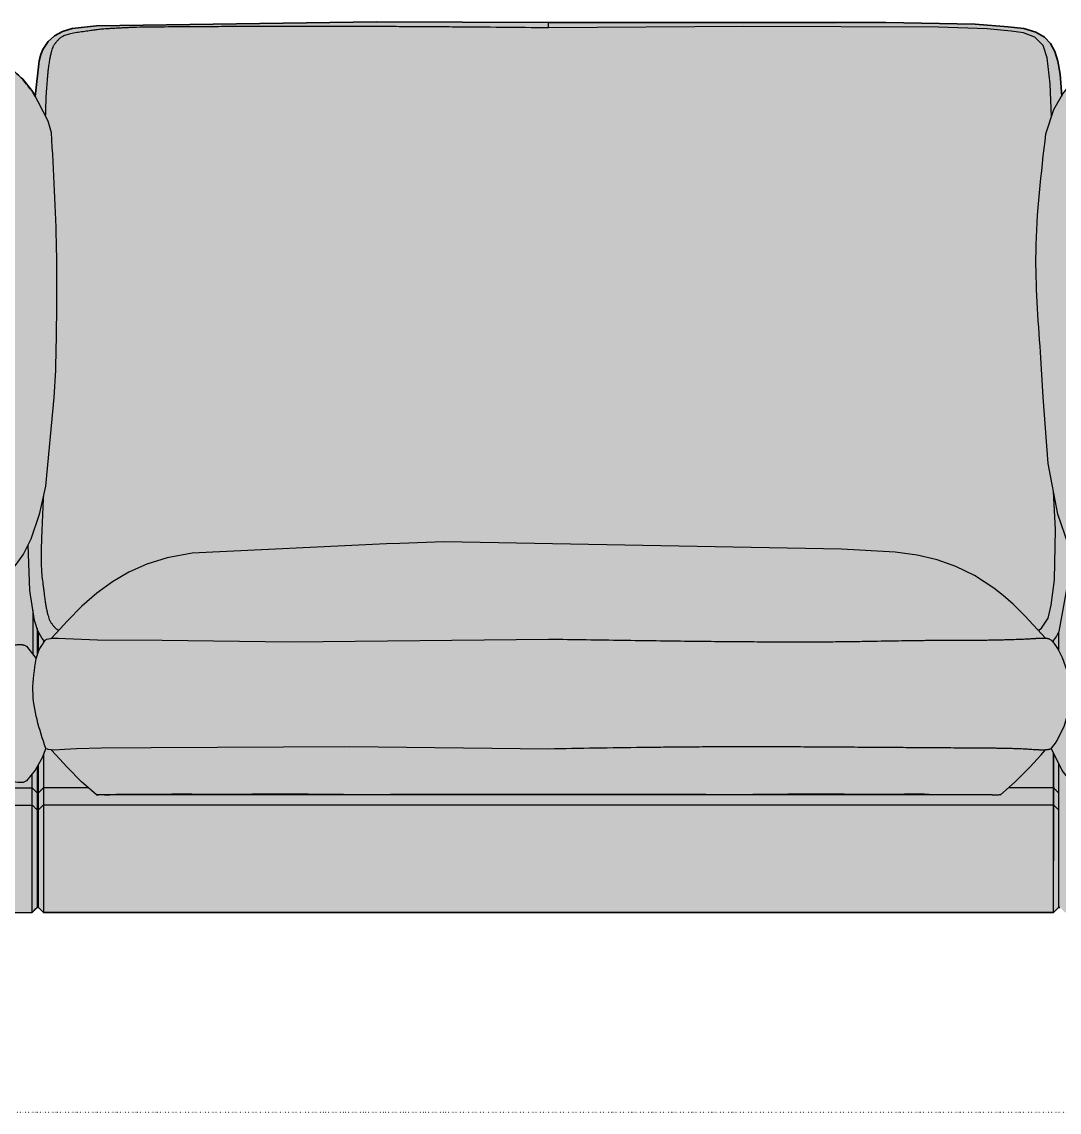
# Model space of a CAD drawing. Header units: millimetres. Extents: x 0 to 5386, y -1444 to 780.
# Drawn here: x 950 to 1692, y 0 to 780 of the extents above; entities that cross this region are included whole.
import ezdxf

# ---------------------------------------------------------------- set-up
doc = ezdxf.new("R2010")
doc.units = ezdxf.units.MM
doc.linetypes.add('Dots', pattern=[1, 0, -1])
doc.layers.add('Blocks', color=7, linetype='Continuous')
doc.layers.add('Blocks$Fill', color=7, linetype='Continuous', true_color=0xffffff)
for name, color, linetype, lineweight, true_color in [('Blocks$Inner', 7, 'Continuous', 25, 0x007f00), ('Blocks$Outline', 7, 'Continuous', 35, 0xff3f3f), ('Groud', 7, 'Dots', 25, 0x243775)]:
    doc.layers.add(name, color=color, linetype=linetype, lineweight=lineweight, true_color=true_color)

# ---------------------------------------------------------------- blocks, each defined once
blk = doc.blocks.new('Lune Sofa Front')
at = {"layer": 'Blocks$Fill', "extrusion": (0, 0, -1)}
blk.add_hatch(color=256, dxfattribs=at).paths.add_polyline_path([(2472.44, 242.96), (2474.49, 323.59), (2482.83, 529.41), (2482.87, 546.87), (2482.46, 566.39), (2482.5, 568.78), (2469.39, 591.73), (2464.68, 595.6), (2453.58, 616.06), (2436.8, 645.3), (2421.43, 666.19), (2399.29, 685.49), (2371.57, 700.91), (2357.99, 704.99), (2345.41, 726.23), (2326.04, 746.04), (2303.32, 760.2), (2276.14, 769.3), (2248.98, 771.48), (2215.56, 769.07), (2137.23, 766.85), (2063.62, 770.92), (1783.72, 772.46), (1758.32, 767.55), (1721.05, 753.16), (1710.99, 746.16), (1702.75, 738.42), (1695.59, 729.48), (1693.91, 726.25), (1691.05, 751.57), (1689.77, 756.1), (1688.32, 759.69), (1684.64, 765.39), (1680, 769.6), (1674.35, 772.63), (1667.31, 774.68), (1650.04, 776.58), (1449.82, 779.53), (1021.74, 777.96), (997.96, 776.04), (986.81, 774.79), (978.27, 772.24), (972.14, 768.55), (967.79, 763.98), (964.64, 758.38), (962.47, 751.49), (960.9, 742.22), (959.81, 726.47), (958.96, 727.97), (951.7, 737.43), (943.53, 745.35), (924.37, 757.52), (899.34, 766.5), (895.22, 767.55), (856.63, 774.18), (804.68, 777.66), (724.69, 777.87), (612.1, 772.51), (443.17, 768.65), (409.2, 771.33), (372.05, 768.1), (346.66, 758.42), (323.12, 742.36), (305.35, 722.45), (296.09, 705.46), (275.57, 697.94), (248.62, 681.39), (226.15, 658.99), (210.48, 634.77), (192.13, 601.76), (188.52, 595.04), (182.12, 590.11), (171.08, 561.32), (170.9, 555.42), (170.64, 543.39), (170.71, 530.12), (172.21, 461.16), (180.28, 295.19), (181.1, 242.96), (181.1, 240.25), (181.07, 224.32), (181.04, 224.31), (181.02, 224.3), (181, 224.29), (180.98, 224.28), (180.97, 224.27), (180.96, 224.26), (180.95, 224.26), (180.94, 224.25), (180.93, 224.25), (180.93, 224.24), (180.92, 224.24), (180.91, 224.23), (180.91, 224.22), (180.9, 224.22), (180.9, 224.21), (180.89, 224.21), (180.89, 224.21), (180.89, 224.2), (180.89, 224.2), (180.88, 224.2), (180.88, 224.19), (180.88, 224.19), (180.88, 224.19), (180.88, 224.19), (180.87, 224.18), (180.87, 224.18), (180.87, 224.18), (180.87, 224.17), (180.87, 224.17), (180.87, 224.17), (180.87, 224.17), (180.86, 224.16), (180.86, 224.16), (180.86, 224.16), (180.86, 224.16), (180.86, 224.15), (180.86, 224.15), (180.86, 224.15), (180.86, 224.14), (180.86, 224.14), (180.86, 224.14), (180.86, 224.14), (180.86, 224.13), (180.86, 224.13), (180.86, 224.13), (180.86, 224.13), (180.86, 224.12), (180.86, 224.12), (180.86, 224.12), (180.86, 224.11), (180.86, 224.11), (180.86, 224.11), (180.86, 224.11), (180.86, 224.1), (180.86, 224.1), (180.86, 224.1), (180.86, 224.09), (180.87, 224.09), (180.87, 224.09), (180.87, 224.09), (180.87, 224.08), (180.87, 224.08), (180.87, 224.08), (180.87, 224.08), (180.88, 224.07), (180.88, 224.07), (180.88, 224.07), (180.88, 224.06), (180.88, 224.06), (180.88, 224.06), (180.89, 224.06), (180.89, 224.05), (180.89, 224.05), (180.89, 224.05), (180.9, 224.04), (180.9, 224.04), (180.91, 224.03), (180.92, 224.03), (180.92, 224.02), (180.93, 224.02), (180.94, 224.01), (180.94, 224), (180.95, 224), (180.96, 223.99), (180.97, 223.99), (180.98, 223.98), (181, 223.97), (190.62, 201.3), (205.61, 182.4), (225.98, 166.6), (252.32, 153.72), (285.09, 144.21), (298.11, 141.82), (311.09, 140.08), (315.77, 139.84), (324.54, 139.71), (342, 139.71), (342, 134), (356.12, 134), (358.9, 2.99), (361.9, 0), (361.9, 0), (361.9, 0), (361.9, 0), (361.9, 0), (361.9, 0), (361.91, 0), (361.94, 0), (362.06, 0), (362.57, 0), (385.34, 0), (385.34, 0), (388.34, 2.99), (391.12, 134), (405.23, 134), (405.23, 140.16), (957.59, 142.87), (961.09, 146.37), (962.09, 146.37), (965.59, 142.87), (1687.95, 142.87), (1691.45, 146.37), (1692.45, 146.37), (1695.95, 142.87), (2248.31, 140.17), (2248.31, 134), (2262.43, 134), (2265.2, 2.99), (2265.2, 2.99), (2268.2, 0), (2268.2, 0), (2268.2, 0), (2268.2, 0), (2268.21, 0), (2268.21, 0), (2268.22, 0), (2268.25, 0), (2268.4, 0), (2269.04, 0), (2291.65, 0), (2291.65, 0), (2294.65, 2.99), (2297.42, 134), (2311.54, 134), (2311.54, 139.71), (2337.77, 139.84), (2342.69, 140.1), (2354.28, 141.64), (2365.1, 143.53), (2385.31, 148.4), (2420.23, 162.37), (2445.49, 180.09), (2462.31, 200.29), (2472.12, 222.39), (2472.67, 224.08), (2472.67, 224.08), (2472.68, 224.09), (2472.68, 224.09), (2472.68, 224.09), (2472.68, 224.09), (2472.68, 224.1), (2472.68, 224.1), (2472.68, 224.1), (2472.68, 224.1), (2472.68, 224.1), (2472.68, 224.1), (2472.68, 224.11), (2472.68, 224.11), (2472.68, 224.11), (2472.68, 224.11), (2472.68, 224.11), (2472.68, 224.12), (2472.68, 224.12), (2472.68, 224.12), (2472.68, 224.12), (2472.68, 224.12), (2472.68, 224.13), (2472.68, 224.13), (2472.68, 224.13), (2472.68, 224.13), (2472.68, 224.13), (2472.68, 224.14), (2472.68, 224.14), (2472.68, 224.14), (2472.68, 224.14), (2472.68, 224.14), (2472.68, 224.14), (2472.68, 224.15), (2472.68, 224.15), (2472.68, 224.15), (2472.68, 224.15), (2472.68, 224.15), (2472.68, 224.16), (2472.68, 224.16), (2472.68, 224.16), (2472.68, 224.16), (2472.68, 224.16), (2472.68, 224.17), (2472.68, 224.17), (2472.67, 224.17), (2472.67, 224.18), (2472.67, 224.18), (2472.67, 224.18), (2472.67, 224.19), (2472.66, 224.19), (2472.66, 224.19), (2472.66, 224.2), (2472.66, 224.2), (2472.65, 224.21), (2472.65, 224.21), (2472.65, 224.21), (2472.64, 224.22), (2472.64, 224.22), (2472.63, 224.22), (2472.63, 224.23), (2472.63, 224.23), (2472.62, 224.24), (2472.62, 224.24), (2472.61, 224.25), (2472.6, 224.26), (2472.59, 224.26), (2472.57, 224.27), (2472.56, 224.28), (2472.55, 224.29), (2472.54, 224.29), (2472.52, 224.3), (2472.51, 224.31), (2472.48, 224.32), (2472.48, 224.32), (2472.48, 224.32)], flags=0)
at = {"layer": 'Blocks$Inner'}
for p, q in [((-970.28, 753.86), (-973.08, 762.52)), ((-969.53, 353.27), (-967.34, 362.51)), ((-1691.45, 216.15), (-1691.45, 228.37)), ((-1655.69, 231.85), (-1687.95, 231.85)), ((-962.09, 228.37), (-962.09, 216.15)), ((-965.59, 219.58), (-1687.95, 219.58)), ((-1687.95, 142.87), (-1691.45, 146.37)), ((-1687.95, 142.87), (-965.59, 142.87)), ((-962.09, 146.37), (-965.59, 142.87))]:
    blk.add_line(p, q, dxfattribs=at)
for points in [[(-2373.55, 606.7), (-2369.89, 666.68), (-2359.86, 701.83), (-2345.41, 726.23), (-2326.04, 746.04), (-2303.32, 760.2), (-2276.14, 769.3), (-2248.98, 771.48), (-2215.56, 769.07), (-2137.23, 766.85), (-2063.62, 770.92), (-1783.72, 772.46), (-1758.32, 767.55), (-1721.05, 753.16), (-1710.99, 746.16), (-1702.75, 738.42), (-1695.59, 729.48), (-1684.75, 708.71), (-1682.42, 700.43)], [(-1693.91, 726.25), (-1691.05, 751.57), (-1689.77, 756.1), (-1688.32, 759.69), (-1684.64, 765.39), (-1680, 769.6), (-1674.35, 772.63), (-1667.31, 774.68), (-1650.04, 776.58), (-1449.82, 779.53), (-1326.82, 778.99), (-1085.57, 779.09), (-1021.74, 777.96), (-997.96, 776.04), (-986.81, 774.79), (-978.27, 772.24), (-972.14, 768.55), (-967.79, 763.98), (-964.64, 758.38), (-962.47, 751.49), (-960.9, 742.22), (-959.81, 726.47)], [(-973.09, 762.53), (-978.9, 768.62), (-987.2, 771.74), (-995.83, 772.85), (-1013.16, 774.56), (-1047.96, 775.75), (-1187.35, 776.17), (-1326.77, 775.22)], [(-971.07, 699.44), (-965.31, 716.74), (-958.96, 727.97), (-951.7, 737.43), (-943.53, 745.35), (-924.37, 757.52), (-899.34, 766.5), (-895.22, 767.55), (-856.63, 774.18), (-804.68, 777.66), (-724.69, 777.87), (-612.1, 772.51), (-443.17, 768.65), (-409.2, 771.33), (-372.05, 768.1), (-346.66, 758.42), (-323.12, 742.36), (-305.35, 722.45), (-292.18, 698.29), (-284.34, 670.79), (-280.82, 637.51), (-279.99, 606.7)], [(-967.06, 711.49), (-968.06, 735.27), (-970.28, 753.85)], [(-902.8, 365.68), (-911.96, 368.59), (-926.43, 375.21), (-935.59, 381.43), (-943.39, 388.69), (-949.95, 396.98), (-955.15, 406.14), (-962.6, 427.49), (-969.44, 463.68), (-973.14, 511.15), (-974.94, 543.27)], [(-1679.33, 530.42), (-1680.41, 511.03), (-1686.51, 447.58), (-1691.01, 427.21), (-1696.82, 409.63), (-1702.19, 399.16), (-1708.36, 390.7), (-1715.79, 383.23), (-1724.33, 376.88), (-1744.26, 367.63), (-1750.97, 365.93)], [(-967.34, 362.53), (-964.97, 380.56), (-964.21, 416.63), (-965.68, 443.79)], [(-1687.11, 336.65), (-1688.89, 338.62), (-1691.86, 344.15), (-1694.2, 351.61), (-1697.73, 372.89), (-1698.89, 405.58)], [(-971.37, 338.89), (-985.93, 354.65), (-994.62, 363.19), (-1001.75, 369.44), (-1008.42, 374.67), (-1022.16, 383.61), (-1035.39, 390.07), (-1048.84, 394.8), (-1063.09, 398.16), (-1078.97, 400.38), (-1117.34, 402.49), (-1401.31, 407.79), (-1433.01, 406.64), (-1442.7, 406.24), (-1581.6, 399.69), (-1599.44, 396.33), (-1613.92, 391.84), (-1626.77, 386.16), (-1638.63, 379.26), (-1649.82, 371.11), (-1660.48, 361.78), (-1670.81, 351.31), (-1678.89, 342.48), (-1682.36, 338.75)], [(-954.86, 405.61), (-955.13, 380.39), (-961.86, 343.73), (-963.55, 340.34), (-966.47, 336.61)], [(-976.63, 344.48), (-974.32, 345.95), (-969.53, 353.27)], [(-1686.53, 337.38), (-1685.64, 338.19), (-1681.37, 338.91), (-1677.27, 338.87), (-1672.08, 338.56)], [(-1672.07, 338.56), (-1649.15, 337.72), (-1603.1, 337.37), (-1510.99, 336.3), (-1326.77, 338.24)], [(-966.35, 336.45), (-966, 336.06), (-965.74, 335.71), (-965.39, 335.24), (-964.33, 333.74), (-962.42, 330.76), (-959.39, 324.97), (-956.09, 315.75), (-954.24, 305.72), (-953.98, 295.42), (-955.32, 285.3), (-958.23, 275.61), (-963.12, 266.09), (-963.15, 266.03), (-963.29, 265.8), (-964.51, 263.88), (-967.24, 260.13)], [(-1700.09, 333.08), (-1693.99, 325.55), (-1693.15, 324.09)], [(-1686.3, 260.29), (-1688.91, 253.31), (-1693.93, 244.47), (-1700.09, 236.86), (-1702.37, 235.82), (-1706.17, 235.67), (-1717, 237.3), (-1728.74, 239.87)], [(-1326.77, 259.59), (-1468.85, 261.29), (-1610.93, 260.43), (-1646.44, 260.16), (-1664.19, 259.7), (-1672.94, 259.21), (-1680.29, 258.89), (-1684.58, 259.3), (-1686.19, 259.98)], [(-1009.47, 226.77), (-1649.99, 226.86), (-1660.65, 236.21), (-1670.98, 246.7), (-1678.97, 255.44), (-1682.36, 259.09)], [(-1054.66, 227.43), (-1003.62, 226.86), (-992.97, 236.19), (-982.63, 246.66), (-974.58, 255.45), (-971.3, 258.97)], [(-924.81, 239.87), (-936.54, 237.3), (-947.37, 235.67), (-951.18, 235.82), (-953.46, 236.86), (-959.55, 244.39), (-967.24, 260.13)], [(-1717.93, 231.92), (-1695.95, 231.85), (-1695.72, 231.62), (-1695.5, 231.39)], [(-1687.95, 231.85), (-1687.95, 219.58)], [(-965.59, 219.58), (-965.59, 231.85), (-997.93, 231.85)], [(-1695.95, 142.87), (-1925.79, 142.22), (-2040.69, 141.56), (-2098.11, 141.19), (-2155.37, 140.82), (-2212.25, 140.43), (-2311.54, 139.71), (-2315.29, 139.7), (-2329.01, 139.71), (-2337.77, 139.84), (-2342.69, 140.1), (-2354.28, 141.64), (-2365.1, 143.53), (-2385.31, 148.4), (-2420.23, 162.37), (-2445.49, 180.09), (-2462.31, 200.29), (-2472.12, 222.39), (-2472.67, 224.08)], [(-1692.45, 146.37), (-1691.45, 146.37)], [(-962.09, 146.37), (-961.09, 146.37)]]:
    blk.add_lwpolyline(points, dxfattribs=at)
for points, knots in [([(-1326.77, 775.22), (-1337.83, 775.33), (-1360.01, 775.54), (-1387.91, 775.77), (-1410.33, 775.92), (-1427.19, 776.02), (-1441.28, 776.09), (-1452.6, 776.14), (-1461.04, 776.16), (-1469.7, 776.19), (-1481.76, 776.22), (-1497.47, 776.23), (-1516.77, 776.23), (-1535.91, 776.19), (-1554.3, 776.11), (-1571.34, 776.01), (-1586.48, 775.92), (-1599.04, 775.83), (-1608.68, 775.75), (-1618.55, 775.62), (-1624.71, 775.46), (-1628.99, 775.27), (-1631.7, 775.11), (-1633.94, 774.98), (-1635.93, 774.87), (-1637.63, 774.78), (-1639.35, 774.7), (-1641.38, 774.59), (-1643.6, 774.45), (-1645.83, 774.26), (-1648.4, 774), (-1650.62, 773.7), (-1653, 773.37), (-1655, 773.08), (-1657.24, 772.79), (-1660.3, 772.37), (-1664.21, 771.81), (-1668.58, 771), (-1671.59, 770.18), (-1673.46, 769.41), (-1675.06, 768.57), (-1676.63, 767.41), (-1677.84, 766.15), (-1678.61, 765.23), (-1679.05, 764.7), (-1679.37, 764.29), (-1679.69, 763.89), (-1680.07, 763.38), (-1680.49, 762.76), (-1680.91, 762.02), (-1681.39, 760.99), (-1681.79, 759.83), (-1682.19, 758.4), (-1682.52, 757.12), (-1682.86, 755.74), (-1683.28, 753.86), (-1683.79, 751.26), (-1684.25, 748.13), (-1684.6, 745.17), (-1684.85, 742.64), (-1685.09, 739.99), (-1685.42, 736.48), (-1685.81, 731.74), (-1686.22, 724.66), (-1686.45, 717.72), (-1686.56, 713.11), (-1686.58, 712.2)], [40.8274346, 40.8274346, 40.8274346, 40.8274346, 40.8363632, 40.8452918, 40.849756, 40.8542203, 40.8586846, 40.8609168, 40.8631489, 40.865381, 40.8676132, 40.8720775, 40.8765418, 40.881006, 40.8854703, 40.8899346, 40.8943989, 40.8988632, 40.9033275, 40.9077918, 40.9167203, 40.9211846, 40.9256489, 40.9301132, 40.9323453, 40.9345775, 40.9368096, 40.9390418, 40.943506, 40.9479703, 40.9524346, 40.9613632, 40.9658275, 40.9702918, 40.974756, 40.9792203, 40.9881489, 40.9970775, 41.006006, 41.0104703, 41.0149346, 41.0238632, 41.0327918, 41.037256, 41.0394882, 41.0417203, 41.0439525, 41.0461846, 41.0506489, 41.0551132, 41.0595775, 41.068506, 41.0729703, 41.0774346, 41.0818989, 41.0863632, 41.0952918, 41.1042203, 41.1086846, 41.1131489, 41.1176132, 41.1220775, 41.131006, 41.1399346, 41.1488632, 41.1509584, 41.1509584, 41.1509584, 41.1509584]), ([(-1682.42, 700.43), (-1680.85, 672.67), (-1677.64, 616.04), (-1678.76, 559.33), (-1679.33, 530.42)], [18, 18, 18, 18, 101.39114, 188.093475, 188.093475, 188.093475, 188.093475]), ([(-974.94, 543.27), (-976.72, 567.18), (-980.6, 619.34), (-974.42, 671.3), (-971.07, 699.44)], [10, 10, 10, 10, 81.770609, 166.540405, 166.540405, 166.540405, 166.540405]), ([(-1687.95, 441.05), (-1688, 440.19), (-1688.16, 436.81), (-1688.44, 430.81), (-1688.91, 420.59), (-1689.3, 410.79), (-1689.53, 402.19), (-1689.6, 396.59), (-1689.54, 391.89), (-1689.32, 386.49), (-1688.82, 381.16), (-1688.21, 376.96), (-1687.81, 374.21), (-1687.61, 372.65), (-1687.48, 371.45), (-1687.35, 370.27), (-1687.18, 368.81), (-1686.98, 367.15), (-1686.74, 365.39), (-1686.42, 363.28), (-1686.08, 361.45), (-1685.73, 359.73), (-1685.44, 358.43), (-1685.17, 357.17), (-1684.82, 355.67), (-1684.39, 354.03), (-1683.87, 352.58), (-1683.33, 351.45), (-1682.7, 350.31), (-1681.72, 348.84), (-1680.36, 347.14), (-1678.81, 345.61), (-1677.71, 344.8), (-1677.13, 344.46)], [0.5074025, 0.5074025, 0.5074025, 0.5074025, 0.5089286, 0.5133929, 0.5178571, 0.5267857, 0.53125, 0.5357143, 0.5401786, 0.5446429, 0.5535714, 0.5625, 0.5669643, 0.5691964, 0.5714286, 0.5736607, 0.5758929, 0.5803571, 0.5848214, 0.5892857, 0.5982143, 0.6026786, 0.6071429, 0.6116071, 0.6160714, 0.625, 0.6339286, 0.6383929, 0.6428571, 0.6517857, 0.6607143, 0.6696429, 0.6785714, 0.6785714, 0.6785714, 0.6785714]), ([(-1695.34, 327.22), (-1695.34, 327.25), (-1695.34, 327.27), (-1695.34, 327.3), (-1695.34, 327.93), (-1695.35, 334.43), (-1695.35, 344.43), (-1695.36, 353.81), (-1695.37, 357.3), (-1695.37, 357.75), (-1695.37, 358.19), (-1695.37, 358.64)], [0.21026621, 0.21026621, 0.21026621, 0.21026621, 0.21041908, 0.21041908, 0.21041908, 0.21428571, 0.25, 0.27109378, 0.27109378, 0.27109378, 0.2737906, 0.2737906, 0.2737906, 0.2737906]), ([(-1692.45, 346.03), (-1692.45, 345.95), (-1692.45, 345.87), (-1692.45, 345.79), (-1692.45, 345.17), (-1692.45, 341.1), (-1692.45, 335.27), (-1692.45, 330.05), (-1692.45, 328.28), (-1692.45, 327.69), (-1692.45, 327.1), (-1692.45, 326.51)], [0.74576679, 0.74576679, 0.74576679, 0.74576679, 0.74624896, 0.74624896, 0.74624896, 0.75, 0.77083333, 0.78152869, 0.78152869, 0.78152869, 0.78511256, 0.78511256, 0.78511256, 0.78511256]), ([(-1691.45, 329.38), (-1691.45, 329.49), (-1691.45, 329.61), (-1691.45, 329.72), (-1691.45, 329.72), (-1691.45, 329.72), (-1691.45, 329.72), (-1691.45, 329.86), (-1691.45, 332.86), (-1691.45, 337.38), (-1691.45, 341.77), (-1691.45, 343.29), (-1691.45, 343.29), (-1691.45, 343.29), (-1691.45, 343.29), (-1691.45, 343.32), (-1691.45, 343.36), (-1691.45, 343.39)], [-394.417621, -394.417621, -394.417621, -394.417621, -394.078033, -394.078033, -394.078033, -394.077713, -394.077713, -394.077713, -393.651405, -384.852886, -380.226699, -380.226699, -380.226699, -380.226475, -380.226475, -380.226475, -380.120757, -380.120757, -380.120757, -380.120757]), ([(-962.09, 343.27), (-962.09, 341.76), (-962.09, 337.38), (-962.09, 332.91), (-962.09, 329.95), (-962.09, 329.85)], [380.248865, 380.248865, 380.248865, 380.248865, 384.852886, 393.651405, 393.937072, 393.937072, 393.937072, 393.937072]), ([(-1693.15, 324.09), (-1691.7, 329.28), (-1689.99, 332.18), (-1688.02, 335.55), (-1686.53, 337.38)], [93.958313, 93.958313, 93.958313, 93.958313, 98.813635, 107.043003, 107.043003, 107.043003, 107.043003]), ([(-1326.77, 338.24), (-1308.3, 337.97), (-1273.16, 337.42), (-1233.74, 336.88), (-1204.91, 336.57), (-1184.64, 336.41), (-1165.74, 336.31), (-1148.1, 336.26), (-1132.14, 336.29), (-1118, 336.42), (-1105.35, 336.59), (-1093.96, 336.79), (-1083.6, 336.98), (-1074.01, 337.14), (-1066.46, 337.26), (-1060.59, 337.32), (-1056.19, 337.36), (-1051.93, 337.38), (-1046.63, 337.4), (-1040.55, 337.42), (-1034.04, 337.44), (-1028.18, 337.45), (-1022.86, 337.47), (-1017.92, 337.51), (-1013.27, 337.56), (-1008.7, 337.65), (-1004.35, 337.74), (-999.17, 337.86), (-993.61, 338.01), (-989.11, 338.18), (-986.04, 338.31), (-983.92, 338.41), (-982.16, 338.51), (-980.86, 338.58), (-979.89, 338.64), (-979.18, 338.69), (-978.63, 338.73), (-978.23, 338.77), (-977.92, 338.79), (-977.66, 338.81), (-977.43, 338.82), (-977.23, 338.83), (-977.07, 338.84), (-976.9, 338.85), (-976.7, 338.85), (-976.45, 338.87), (-976.17, 338.88), (-975.82, 338.89), (-975.43, 338.9), (-975, 338.92), (-974.59, 338.93), (-974.26, 338.94), (-973.98, 338.94), (-973.81, 338.94), (-973.66, 338.94), (-973.55, 338.94), (-973.44, 338.94), (-973.32, 338.94), (-973.2, 338.94), (-973.04, 338.94), (-972.84, 338.93), (-972.6, 338.93), (-972.36, 338.92), (-972.12, 338.91), (-971.8, 338.9), (-971.39, 338.89), (-970.91, 338.86), (-970.43, 338.82), (-969.96, 338.76), (-969.51, 338.65), (-969.05, 338.5), (-968.4, 338.21), (-967.57, 337.69), (-966.81, 337.02), (-966.46, 336.6), (-966.35, 336.45)], [4, 4, 4, 4, 4.0104167, 4.0208333, 4.0260417, 4.03125, 4.0364583, 4.0416667, 4.046875, 4.0520833, 4.0572917, 4.0625, 4.0677083, 4.0729167, 4.078125, 4.0807292, 4.0833333, 4.0859375, 4.0885417, 4.09375, 4.0989583, 4.1041667, 4.109375, 4.1145833, 4.1197917, 4.125, 4.1302083, 4.1354167, 4.1458333, 4.15625, 4.1614583, 4.1666667, 4.171875, 4.1770833, 4.1822917, 4.1875, 4.1927083, 4.1979167, 4.2005208, 4.203125, 4.2057292, 4.2070312, 4.2083333, 4.2096354, 4.2109375, 4.2135417, 4.2161458, 4.21875, 4.2239583, 4.2291667, 4.234375, 4.2395833, 4.2421875, 4.2447917, 4.2460938, 4.2473958, 4.2486979, 4.25, 4.2513021, 4.2526042, 4.2552083, 4.2578125, 4.2604167, 4.2630208, 4.265625, 4.2708333, 4.2760417, 4.28125, 4.2864583, 4.2916667, 4.296875, 4.3020833, 4.3125, 4.3229167, 4.3290885, 4.3290885, 4.3290885, 4.3290885]), ([(-965.59, 335.51), (-965.59, 336.18), (-965.59, 336.86), (-965.59, 337.53), (-965.59, 337.6), (-965.59, 337.67), (-965.59, 337.74)], [0.226074157, 0.226074157, 0.226074157, 0.226074157, 0.230180573, 0.230180573, 0.230180573, 0.230595842, 0.230595842, 0.230595842, 0.230595842]), ([(-1725.4, 330.81), (-1724.44, 331.02), (-1722.72, 331.41), (-1719.66, 332.08), (-1716.57, 332.74), (-1714.06, 333.22), (-1712.25, 333.54), (-1710.91, 333.75), (-1709.7, 333.92), (-1708.39, 334.09), (-1707.13, 334.21), (-1706.1, 334.28), (-1705.29, 334.3), (-1704.64, 334.31), (-1704.03, 334.3), (-1703.53, 334.27), (-1703.08, 334.23), (-1702.53, 334.15), (-1701.84, 334.02), (-1700.98, 333.73), (-1700.38, 333.37), (-1700.13, 333.12), (-1700.09, 333.08)], [-0.42592698, -0.42592698, -0.42592698, -0.42592698, -0.42361213, -0.42129727, -0.41666756, -0.41203785, -0.40972299, -0.40740813, -0.40509328, -0.40277842, -0.39814871, -0.393519, -0.39120414, -0.38888928, -0.38657443, -0.38425957, -0.38194472, -0.37962986, -0.37500015, -0.37037044, -0.36574072, -0.36475618, -0.36475618, -0.36475618, -0.36475618]), ([(-1686.19, 259.98), (-1690.76, 273.72), (-1697.76, 294.82), (-1694.34, 316.53), (-1693.15, 324.09)], [28.699739, 28.699739, 28.699739, 28.699739, 71.228673, 93.958313, 93.958313, 93.958313, 93.958313]), ([(-967.24, 260.13), (-967.25, 260.12), (-967.31, 260.04), (-967.42, 259.93), (-967.6, 259.8), (-967.77, 259.7), (-967.97, 259.6), (-968.22, 259.49), (-968.59, 259.38), (-969.15, 259.24), (-969.92, 259.11), (-970.9, 258.99), (-972.06, 258.91), (-973.38, 258.88), (-974.61, 258.89), (-975.67, 258.93), (-976.78, 258.97), (-978.28, 259.05), (-980.2, 259.17), (-982.3, 259.32), (-984.29, 259.45), (-986.24, 259.56), (-988.17, 259.64), (-990.03, 259.72), (-991.67, 259.79), (-993.41, 259.85), (-995.1, 259.91), (-996.9, 259.95), (-998.85, 260), (-1001.06, 260.04), (-1003.59, 260.09), (-1006.05, 260.13), (-1008.25, 260.17), (-1010.07, 260.2), (-1011.86, 260.23), (-1013.98, 260.25), (-1016.41, 260.27), (-1019.37, 260.28), (-1023.99, 260.29), (-1030.5, 260.32), (-1040.72, 260.39), (-1050.62, 260.45), (-1063.45, 260.54), (-1078.87, 260.65), (-1096.22, 260.77), (-1114.91, 260.89), (-1134.35, 261.02), (-1153.95, 261.14), (-1169.88, 261.2), (-1182.12, 261.21), (-1190.9, 261.2), (-1199.47, 261.17), (-1210.94, 261.12), (-1225.22, 261.03), (-1242.3, 260.88), (-1264.99, 260.63), (-1293.21, 260.22), (-1315.61, 259.81), (-1326.77, 259.59)], [20.3290885, 20.3290885, 20.3290885, 20.3290885, 20.3301741, 20.3410437, 20.3464785, 20.3519133, 20.357348, 20.3627828, 20.3736524, 20.3845219, 20.3953915, 20.4062611, 20.4171306, 20.4280002, 20.4388698, 20.4443046, 20.4497393, 20.4606089, 20.4714785, 20.482348, 20.4932176, 20.5040872, 20.5149567, 20.5203915, 20.5258263, 20.5312611, 20.5366959, 20.5421306, 20.5475654, 20.5530002, 20.558435, 20.5638698, 20.5665872, 20.5693046, 20.5720219, 20.5747393, 20.5801741, 20.5856089, 20.5910437, 20.6019133, 20.607348, 20.6127828, 20.6182176, 20.6236524, 20.6290872, 20.6345219, 20.6399567, 20.6453915, 20.6508263, 20.6535437, 20.6562611, 20.6589785, 20.6616959, 20.6671306, 20.6725654, 20.6780002, 20.6888698, 20.6997393, 20.6997393, 20.6997393, 20.6997393]), ([(-1687.95, 255.87), (-1687.95, 255.7), (-1687.95, 255.53), (-1687.95, 255.37), (-1687.95, 252.57), (-1687.95, 244.33), (-1687.95, 236.65), (-1687.95, 231.85)], [0.94123438, 0.94123438, 0.94123438, 0.94123438, 0.94238343, 0.94238343, 0.94238343, 0.96153846, 1, 1, 1, 1]), ([(-965.58, 256.73), (-965.59, 163), (-965.59, 154.7), (-965.59, 231.85), (-965.59, 236.65), (-965.59, 244.33), (-965.59, 252.57), (-965.59, 255.35), (-965.59, 255.53), (-965.59, 255.7), (-965.59, 255.88), (-965.59, 256.16), (-965.59, 256.45), (-965.59, 256.74)], [-0.6181643, -0.6181643, -0.6181643, -0.6181643, 0, 0, 0, 0.0384615, 0.0575865, 0.0575865, 0.0575865, 0.0587817, 0.0587817, 0.0587817, 0.0607564, 0.0607564, 0.0607564, 0.0607564]), ([(-962.09, 249.58), (-962.09, 249.32), (-962.09, 249.07), (-962.09, 248.81), (-962.09, 248.71), (-962.09, 248.6), (-962.09, 248.5), (-962.09, 248.5), (-962.09, 248.49), (-962.09, 248.49), (-962.09, 248.21), (-962.09, 241.5), (-962.09, 234.73), (-962.09, 228.75), (-962.09, 228.37)], [479.514138, 479.514138, 479.514138, 479.514138, 480.413918, 480.413918, 480.413918, 480.78689, 480.78689, 480.78689, 480.790556, 480.790556, 480.790556, 481.780581, 504.583494, 506.11336, 506.11336, 506.11336, 506.11336]), ([(-1692.45, 247.03), (-1692.45, 246.43), (-1692.45, 240), (-1692.45, 233.8), (-1692.45, 228.37)], [0.9540907, 0.9540907, 0.9540907, 0.9540907, 0.95833333, 1, 1, 1, 1]), ([(-1691.45, 228.37), (-1691.45, 228.75), (-1691.45, 234.73), (-1691.45, 241.47), (-1691.45, 248.14), (-1691.45, 248.39), (-1691.45, 248.39), (-1691.45, 248.39), (-1691.45, 248.39), (-1691.45, 248.54), (-1691.45, 248.69), (-1691.45, 248.83)], [143.501854, 143.501854, 143.501854, 143.501854, 145.03172, 167.834633, 168.702723, 168.702723, 168.702723, 168.706395, 168.706395, 168.706395, 169.225479, 169.225479, 169.225479, 169.225479]), ([(-1649.99, 226.86), (-1649.99, 226.86), (-1649.99, 226.86), (-1649.97, 226.87), (-1649.87, 226.9), (-1649.62, 226.95), (-1649.17, 226.95), (-1648.59, 226.98), (-1647.92, 227.07), (-1647.15, 227.11), (-1646.35, 227.11), (-1645.66, 227.08), (-1644.81, 227.02), (-1643.5, 226.94), (-1641.6, 226.89), (-1639.17, 227), (-1636.85, 227.23), (-1634.87, 227.41), (-1632.98, 227.44), (-1631.31, 227.38), (-1629.81, 227.32), (-1628.99, 227.3), (-1628.56, 227.3)], [0.1071429, 0.1071429, 0.1071429, 0.1071429, 0.1116071, 0.1160714, 0.125, 0.1339286, 0.1428571, 0.1517857, 0.1607143, 0.1696429, 0.1741071, 0.1785714, 0.1830357, 0.1875, 0.1964286, 0.2053571, 0.2142857, 0.2232143, 0.2321429, 0.2410714, 0.2455357, 0.2499997, 0.2499997, 0.2499997, 0.2499997]), ([(-1628.56, 227.3), (-1628.13, 227.3), (-1627.24, 227.3), (-1625.4, 227.3), (-1622.93, 227.32), (-1619.71, 227.35), (-1616.22, 227.38), (-1612.38, 227.38), (-1608.22, 227.37), (-1604.58, 227.38), (-1601.61, 227.41), (-1600.09, 227.42), (-1599.35, 227.43)], [0.24999966, 0.24999966, 0.24999966, 0.24999966, 0.25446395, 0.25892823, 0.2678568, 0.27678538, 0.28571395, 0.29464252, 0.30357109, 0.31249966, 0.31696395, 0.32142818, 0.32142818, 0.32142818, 0.32142818]), ([(-1599.35, 227.43), (-1598.61, 227.44), (-1597.17, 227.46), (-1594.55, 227.53), (-1591.35, 227.6), (-1586.75, 227.59), (-1580.49, 227.47), (-1571.59, 227.33), (-1560.96, 227.29), (-1551.5, 227.36), (-1544.09, 227.44), (-1538.68, 227.49), (-1533.76, 227.54), (-1527.79, 227.62), (-1520.69, 227.69), (-1510.82, 227.64), (-1497.63, 227.47), (-1479.1, 227.26), (-1460.85, 227.19), (-1445.58, 227.22), (-1434.04, 227.27), (-1424.56, 227.32), (-1417.19, 227.36), (-1411.81, 227.38), (-1406.52, 227.39), (-1399.44, 227.4), (-1390.6, 227.41), (-1380, 227.41), (-1365.86, 227.39), (-1348.19, 227.36), (-1326.98, 227.33), (-1305.77, 227.36), (-1288.12, 227.39), (-1273.99, 227.41), (-1263.39, 227.41), (-1254.55, 227.4), (-1247.48, 227.39), (-1242.19, 227.38), (-1236.82, 227.36), (-1229.44, 227.32), (-1219.97, 227.27), (-1208.43, 227.22), (-1193.16, 227.2), (-1174.91, 227.26), (-1156.38, 227.47), (-1143.2, 227.64), (-1133.33, 227.69), (-1126.23, 227.62), (-1120.26, 227.54), (-1115.34, 227.49), (-1109.94, 227.44), (-1102.53, 227.36), (-1093.08, 227.29), (-1082.45, 227.33), (-1073.54, 227.47), (-1067.28, 227.59), (-1062.67, 227.6), (-1059.47, 227.53), (-1056.84, 227.46), (-1055.4, 227.44), (-1054.66, 227.43)], [0.3214282, 0.3214282, 0.3214282, 0.3214282, 0.3258925, 0.3303568, 0.3392853, 0.3482139, 0.3571425, 0.366071, 0.3749996, 0.3839282, 0.3883925, 0.3928568, 0.397321, 0.4017853, 0.4107139, 0.4196425, 0.428571, 0.4374996, 0.4464282, 0.4508925, 0.4553568, 0.459821, 0.4620532, 0.4642853, 0.4665175, 0.4687496, 0.4732139, 0.4776782, 0.4821425, 0.491071, 0.4999996, 0.5089282, 0.5178568, 0.522321, 0.5267853, 0.5312496, 0.5334818, 0.5357139, 0.537946, 0.5401782, 0.5446425, 0.5491068, 0.553571, 0.5624996, 0.5714282, 0.5803568, 0.5892853, 0.5982139, 0.6026782, 0.6071425, 0.6116068, 0.616071, 0.6249996, 0.6339282, 0.6428568, 0.6517853, 0.6607139, 0.6696425, 0.6741068, 0.678571, 0.678571, 0.678571, 0.678571]), ([(-1003.62, 226.86), (-1004.47, 226.81), (-1004.73, 226.75), (-1005.37, 226.65), (-1006.35, 226.64), (-1007.28, 226.68), (-1008.04, 226.71), (-1008.77, 226.75), (-1009.26, 226.76), (-1009.47, 226.77)], [0.92779457, 0.92779457, 0.92779457, 0.92779457, 0.92857143, 0.9375, 0.94642857, 0.95089286, 0.95535714, 0.95982143, 0.96287422, 0.96287422, 0.96287422, 0.96287422]), ([(-2472.48, 224.32), (-2473, 224.08), (-2472.29, 223.71), (-2468.27, 223.22), (-2463.76, 222.86), (-2458.82, 222.56), (-2454.12, 222.32), (-2450.21, 222.15), (-2445.97, 221.98), (-2441.39, 221.81), (-2436.39, 221.64), (-2431.8, 221.51), (-2427.88, 221.4), (-2423.82, 221.3), (-2418.48, 221.17), (-2411.55, 221.02), (-2404.09, 220.89), (-2395.93, 220.76), (-2387.16, 220.64), (-2377.95, 220.53), (-2368.51, 220.43), (-2358.78, 220.34), (-2348.63, 220.25), (-2338.24, 220.18), (-2327.75, 220.11), (-2317.14, 220.04), (-2306.31, 219.99), (-2295.36, 219.94), (-2284.37, 219.89), (-2273.32, 219.85), (-2262.16, 219.82), (-2250.96, 219.79), (-2239.74, 219.76), (-2228.51, 219.74), (-2213.49, 219.71), (-2194.67, 219.68), (-2172.09, 219.64), (-2149.47, 219.62), (-2126.82, 219.6), (-2104.15, 219.58), (-2081.48, 219.58), (-2058.8, 219.58), (-2036.12, 219.58), (-2005.88, 219.58), (-1968.09, 219.58), (-1922.73, 219.58), (-1877.37, 219.58), (-1832.02, 219.58), (-1786.66, 219.58), (-1741.31, 219.58), (-1711.07, 219.58), (-1695.95, 219.58)], [0, 0, 0, 0, 0.047619, 0.071429, 0.095238, 0.119048, 0.130952, 0.142857, 0.154762, 0.166667, 0.178571, 0.190476, 0.196429, 0.202381, 0.214286, 0.22619, 0.238095, 0.25, 0.261905, 0.27381, 0.285714, 0.297619, 0.309524, 0.321429, 0.333333, 0.345238, 0.357143, 0.369048, 0.380952, 0.392857, 0.404762, 0.416667, 0.428571, 0.440476, 0.452381, 0.47619, 0.5, 0.52381, 0.547619, 0.571429, 0.595238, 0.619048, 0.642857, 0.666667, 0.714286, 0.761905, 0.809524, 0.857143, 0.904762, 0.952381, 1, 1, 1, 1]), ([(-1695.95, 219.58), (-1695.36, 219), (-1694.18, 217.85), (-1693.02, 216.71), (-1692.45, 216.15)], [1, 1, 1, 1, 1.4999988, 1.9999988, 1.9999988, 1.9999988, 1.9999988]), ([(-1695.95, 142.87), (-1695.95, 143.72), (-1695.95, 145.77), (-1695.96, 149.84), (-1695.94, 155.09), (-1695.95, 161.66), (-1695.95, 169.74), (-1695.95, 179.56), (-1695.95, 191.22), (-1695.95, 204.69), (-1695.95, 214.48), (-1695.95, 219.58)], [84.0047036, 84.0047036, 84.0047036, 84.0047036, 84.1158148, 84.2269259, 84.338037, 84.4491481, 84.5602592, 84.6713703, 84.7824814, 84.8935925, 85.0047036, 85.0047036, 85.0047036, 85.0047036]), ([(-1691.45, 146.37), (-1691.45, 146.82), (-1691.45, 147.81), (-1691.45, 149.58), (-1691.45, 151.68), (-1691.45, 154.17), (-1691.45, 157.08), (-1691.45, 160.5), (-1691.45, 164.39), (-1691.45, 168.73), (-1691.45, 173.54), (-1691.45, 178.84), (-1691.45, 183.74), (-1691.45, 187.95), (-1691.45, 191.27), (-1691.45, 194.77), (-1691.45, 199.66), (-1691.45, 205.75), (-1691.45, 211.76), (-1691.45, 215.15), (-1691.45, 216.15)], [0, 0, 0, 0, 8.004057, 16.303119, 24.595302, 32.887486, 41.826448, 50.76541, 59.695922, 68.626434, 77.221848, 85.817262, 94.411171, 98.708125, 103.005079, 107.402203, 111.799327, 120.592451, 128.14182, 131.280437, 131.280437, 131.280437, 131.280437]), ([(-962.09, 216.15), (-962.09, 215.15), (-962.09, 211.76), (-962.09, 205.75), (-962.09, 199.66), (-962.09, 194.77), (-962.09, 191.27), (-962.09, 187.95), (-962.09, 183.74), (-962.09, 178.84), (-962.09, 173.54), (-962.09, 168.73), (-962.09, 164.39), (-962.09, 160.5), (-962.09, 157.08), (-962.09, 154.17), (-962.09, 151.68), (-962.09, 149.58), (-962.09, 147.81), (-962.09, 146.82), (-962.09, 146.37)], [518.334777, 518.334777, 518.334777, 518.334777, 521.473394, 529.022763, 537.815886, 542.213011, 546.610135, 550.907089, 555.204043, 563.797951, 572.393366, 580.98878, 589.919292, 598.849804, 607.788766, 616.727728, 625.019911, 633.312094, 641.611156, 649.615214, 649.615214, 649.615214, 649.615214]), ([(-1692.45, 146.37), (-1693.03, 145.78), (-1694.2, 144.62), (-1695.37, 143.45), (-1695.95, 142.87)], [83.004704, 83.004704, 83.004704, 83.004704, 83.504736, 84.004704, 84.004704, 84.004704, 84.004704])]:
    blk.add_open_spline(points, degree=3, knots=knots, dxfattribs=at)
for points, degree in [([(-1326.77, 775.22), (-1326.79, 777.75), (-1326.81, 778.98), (-1326.82, 778.98)], 3), ([(-1326.82, 778.98), (-1326.82, 778.98), (-1326.82, 778.95), (-1326.82, 778.9)], 3), ([(-1687.95, 337.58), (-1687.95, 336.89), (-1687.95, 336.2), (-1687.95, 335.51)], 3), ([(-1695.95, 231.85), (-1695.98, 235.11), (-1695.98, 238.48), (-1695.97, 241.95)], 3), ([(-1695.95, 219.58), (-1695.95, 231.85)], 1), ([(-1692.45, 228.37), (-1692.45, 146.37)], 1), ([(-1687.95, 219.58), (-1688.54, 219), (-1689.72, 217.85), (-1690.88, 216.71), (-1691.45, 216.15)], 3), ([(-1687.95, 219.58), (-1687.95, 214.54), (-1687.95, 204.68), (-1687.95, 191.23), (-1687.95, 179.55), (-1687.95, 169.73), (-1687.95, 161.65), (-1687.95, 155.08), (-1687.95, 149.85), (-1687.95, 145.75), (-1687.95, 143.73), (-1687.95, 142.87)], 3), ([(-965.59, 142.87), (-965.59, 143.73), (-965.59, 145.75), (-965.59, 149.85), (-965.59, 155.08), (-965.59, 161.65), (-965.59, 169.73), (-965.59, 179.55), (-965.59, 191.23), (-965.59, 204.68), (-965.59, 214.54), (-965.59, 219.58)], 3), ([(-962.09, 216.15), (-962.66, 216.71), (-963.82, 217.85), (-965, 219), (-965.59, 219.58)], 3)]:
    blk.add_open_spline(points, degree=degree, dxfattribs=at)
for points, weights in [([(-1695.5, 231.39), (-1693.97, 229.88), (-1692.45, 228.37)], [0.881377749374, 0.881783136385, 0.882194429682]), ([(-1687.95, 231.85), (-1689.7, 230.11), (-1691.45, 228.37)], [0.903724393787, 0.904232306066, 0.904745360257]), ([(-962.09, 228.37), (-963.84, 230.11), (-965.59, 231.85)], [0.904745360257, 0.904232306066, 0.903724393787])]:
    blk.add_rational_spline(points, weights, degree=2, dxfattribs=at)
at = {"layer": 'Blocks$Outline'}
for points in [[(-1693.91, 726.25), (-1691.05, 751.57), (-1689.77, 756.1), (-1688.32, 759.69), (-1684.64, 765.39), (-1680, 769.6), (-1674.35, 772.63), (-1667.31, 774.68), (-1650.04, 776.58), (-1449.82, 779.53), (-1326.82, 778.99), (-1085.57, 779.09), (-1021.74, 777.96), (-997.96, 776.04), (-986.81, 774.79), (-978.27, 772.24), (-972.14, 768.55), (-967.79, 763.98), (-964.64, 758.38), (-962.47, 751.49), (-960.9, 742.22), (-959.81, 726.47)], [(-1695.95, 142.87), (-1925.79, 142.22), (-2040.69, 141.56), (-2098.11, 141.19), (-2155.37, 140.82), (-2212.25, 140.43), (-2248.31, 140.17)], [(-1691.45, 146.37), (-1692.45, 146.37)], [(-961.09, 146.37), (-962.09, 146.37)]]:
    blk.add_lwpolyline(points, dxfattribs=at)
for points, knots in [([(-2357.99, 704.99), (-2353.8, 712.07), (-2349.6, 719.15), (-2345.41, 726.23), (-2338.95, 732.84), (-2332.5, 739.44), (-2326.04, 746.04), (-2318.47, 750.76), (-2310.89, 755.48), (-2303.32, 760.2), (-2294.26, 763.23), (-2285.2, 766.27), (-2276.14, 769.3), (-2267.09, 770.02), (-2258.03, 770.75), (-2248.98, 771.48), (-2237.84, 770.68), (-2226.7, 769.87), (-2215.56, 769.07), (-2189.45, 768.33), (-2163.34, 767.59), (-2137.23, 766.85), (-2112.69, 768.21), (-2088.16, 769.56), (-2063.62, 770.92), (-1970.32, 771.44), (-1877.02, 771.95), (-1783.72, 772.46), (-1775.26, 770.82), (-1766.79, 769.19), (-1758.32, 767.55), (-1745.9, 762.75), (-1733.48, 757.96), (-1721.05, 753.16), (-1717.7, 750.83), (-1714.35, 748.49), (-1710.99, 746.16), (-1708.25, 743.58), (-1705.5, 741), (-1702.75, 738.42), (-1700.36, 735.44), (-1697.98, 732.46), (-1695.59, 729.48), (-1695.03, 728.4), (-1694.47, 727.32), (-1693.91, 726.25)], [2.12945, 2.12945, 2.12945, 2.12945, 3, 3, 3, 4, 4, 4, 5, 5, 5, 6, 6, 6, 7, 7, 7, 8, 8, 8, 9, 9, 9, 10, 10, 10, 11, 11, 11, 12, 12, 12, 13, 13, 13, 14, 14, 14, 15, 15, 15, 16, 16, 16, 16.155439, 16.155439, 16.155439, 16.155439]), ([(-1692.45, 146.37), (-1693.03, 145.78), (-1694.2, 144.62), (-1695.37, 143.45), (-1695.95, 142.87)], [83.004704, 83.004704, 83.004704, 83.004704, 83.504736, 84.004704, 84.004704, 84.004704, 84.004704])]:
    blk.add_open_spline(points, degree=3, knots=knots, dxfattribs=at)
for points in [[(-1687.95, 142.87), (-1689.12, 144.04), (-1690.29, 145.2), (-1691.45, 146.37)], [(-965.59, 142.87), (-1206.38, 142.87), (-1447.17, 142.87), (-1687.95, 142.87)], [(-962.09, 146.37), (-963.26, 145.2), (-964.42, 144.04), (-965.59, 142.87)]]:
    blk.add_open_spline(points, degree=3, dxfattribs=at)

msp = doc.modelspace()

# ---------------------------------------------------------------- linework, layer by layer
at = {"layer": 'Groud'}
msp.add_lwpolyline([(0, 0), (2653.54, 0)], dxfattribs=at)

# ---------------------------------------------------------------- block references
at = {"layer": 'Blocks'}
msp.add_blockref('Lune Sofa Front', (2653.54, 0), dxfattribs=at)

doc.saveas('drawing.dxf')
